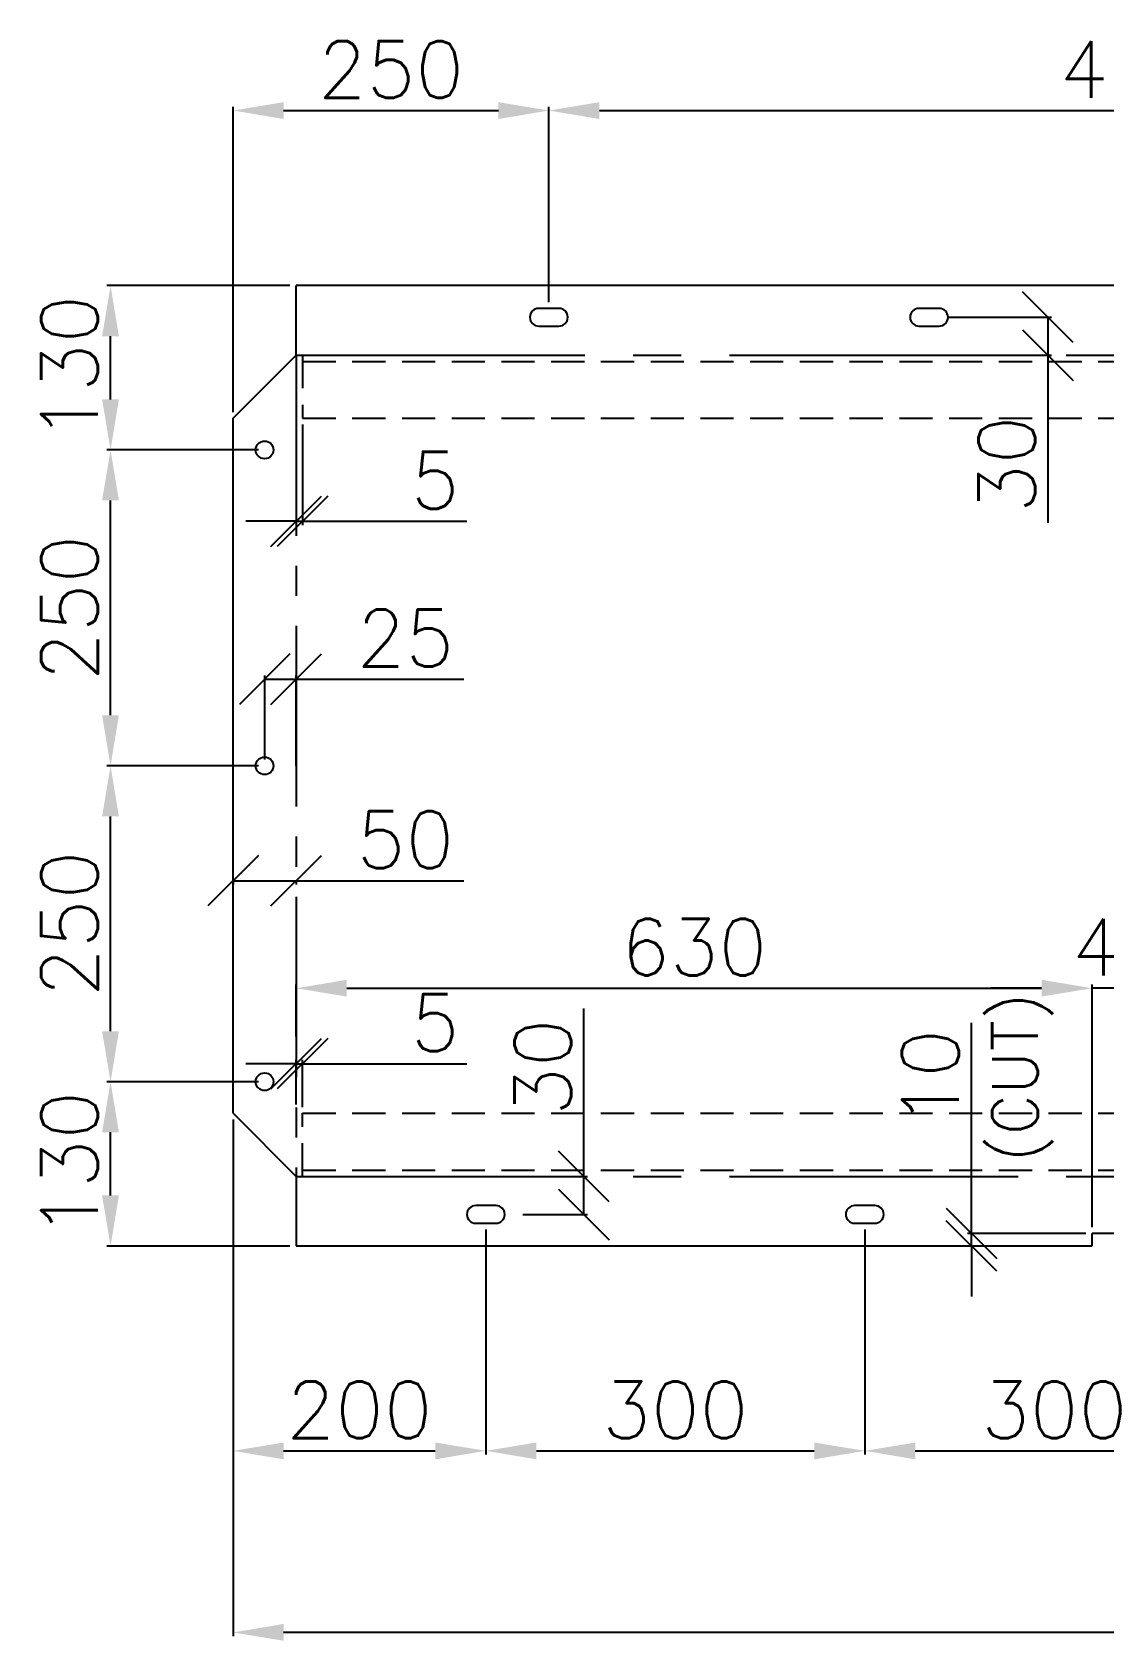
# Model space of a CAD drawing. Header units: inches. Extents: x 212980 to 238967, y -33384 to 2238.
# Drawn here: x 225612 to 226461, y -17922 to -16649 of the extents above; entities that cross this region are included whole.
import ezdxf

# ---------------------------------------------------------------- set-up
doc = ezdxf.new("R2010")
doc.units = ezdxf.units.IN
doc.header["$LTSCALE"] = 15
doc.header["$MEASUREMENT"] = 0
doc.linetypes.add('CENTER2', pattern=[28.575, 19.05, -3.175, 3.175, -3.175])
doc.linetypes.add('HIDDEN', pattern=[0.375, 0.25, -0.125])
doc.layers.get('Defpoints').update_dxf_attribs({"lineweight": 0})
doc.layers.add('TEXT', color=1, linetype='Continuous')
doc.styles.add('ROMANS', font='ROMANS.shx')
doc.dimstyles.new('11', dxfattribs={"dimtxt": 45, "dimasz": 40, "dimexe": 3, "dimexo": 5, "dimgap": 10, "dimtad": 1, "dimdec": 0, "dimdsep": 46, "dimtxsty": 'ROMANS', "dimcen": 2.5, "dimclrd": 6, "dimclre": 6, "dimclrt": 2, "dimadec": 0, "dimazin": 0, "dimtfac": 1, "dimtdec": 0, "dimtmove": 0, "dimatfit": 3, "dimfxl": 1, "dimarcsym": 0})

# ---------------------------------------------------------------- blocks, each defined once
blk = doc.blocks.new('*D314')
at = {"color": 6, "lineweight": -2, "ltscale": 200, "transparency": 16777216}
for p, q in [((225791.4, -17479.6), (225671.4, -17479.6)), ((225674.4, -17569.6), (225674.4, -17519.6)), ((225816.4, -17609.6), (225671.4, -17609.6))]:
    blk.add_line(p, q, dxfattribs=at)
at = {"color": 6, "ltscale": 200, "transparency": 16777216}
for points in [[(225667.7, -17519.6), (225681, -17519.6), (225674.4, -17479.6)], [(225667.7, -17569.6), (225681, -17569.6), (225674.4, -17609.6)]]:
    blk.add_solid(points, dxfattribs=at)
at = {"layer": 'Defpoints', "color": 0, "ltscale": 200, "transparency": 16777216}
for p in [(225674.4, -17479.6), (225796.4, -17479.6), (225821.4, -17609.6)]:
    blk.add_point(p, dxfattribs=at)
at = {"color": 2, "ltscale": 200, "transparency": 16777216, "insert": (225641.9, -17544.6), "char_height": 45, "attachment_point": 5, "rotation": 90, "style": 'ROMANS'}
blk.add_mtext('130', dxfattribs=at)
blk = doc.blocks.new('*D315')
at = {"color": 6, "lineweight": -2, "ltscale": 200, "transparency": 16777216}
for p, q in [((225791.4, -17229.6), (225671.4, -17229.6)), ((225674.4, -17439.6), (225674.4, -17269.6)), ((225791.4, -17479.6), (225671.4, -17479.6))]:
    blk.add_line(p, q, dxfattribs=at)
at = {"color": 6, "ltscale": 200, "transparency": 16777216}
for points in [[(225667.7, -17269.6), (225681, -17269.6), (225674.4, -17229.6)], [(225667.7, -17439.6), (225681, -17439.6), (225674.4, -17479.6)]]:
    blk.add_solid(points, dxfattribs=at)
at = {"layer": 'Defpoints', "color": 0, "ltscale": 200, "transparency": 16777216}
for p in [(225674.4, -17229.6), (225796.4, -17229.6), (225796.4, -17479.6)]:
    blk.add_point(p, dxfattribs=at)
at = {"color": 2, "ltscale": 200, "transparency": 16777216, "insert": (225641.9, -17354.6), "char_height": 45, "attachment_point": 5, "rotation": 90, "style": 'ROMANS'}
blk.add_mtext('250', dxfattribs=at)
blk = doc.blocks.new('*D316')
at = {"color": 6, "lineweight": -2, "ltscale": 200, "transparency": 16777216}
for p, q in [((225791.4, -16979.6), (225671.4, -16979.6)), ((225674.4, -17189.6), (225674.4, -17019.6)), ((225791.4, -17229.6), (225671.4, -17229.6))]:
    blk.add_line(p, q, dxfattribs=at)
at = {"color": 6, "ltscale": 200, "transparency": 16777216}
for points in [[(225667.7, -17019.6), (225681, -17019.6), (225674.4, -16979.6)], [(225667.7, -17189.6), (225681, -17189.6), (225674.4, -17229.6)]]:
    blk.add_solid(points, dxfattribs=at)
at = {"layer": 'Defpoints', "color": 0, "ltscale": 200, "transparency": 16777216}
for p in [(225674.4, -16979.6), (225796.4, -16979.6), (225796.4, -17229.6)]:
    blk.add_point(p, dxfattribs=at)
at = {"color": 2, "ltscale": 200, "transparency": 16777216, "insert": (225641.9, -17104.6), "char_height": 45, "attachment_point": 5, "rotation": 90, "style": 'ROMANS'}
blk.add_mtext('250', dxfattribs=at)
blk = doc.blocks.new('*D317')
at = {"color": 6, "lineweight": -2, "ltscale": 200, "transparency": 16777216}
for p, q in [((225816.4, -16849.6), (225671.4, -16849.6)), ((225674.4, -16939.6), (225674.4, -16889.6)), ((225791.4, -16979.6), (225671.4, -16979.6))]:
    blk.add_line(p, q, dxfattribs=at)
at = {"color": 6, "ltscale": 200, "transparency": 16777216}
for points in [[(225667.7, -16889.6), (225681, -16889.6), (225674.4, -16849.6)], [(225667.7, -16939.6), (225681, -16939.6), (225674.4, -16979.6)]]:
    blk.add_solid(points, dxfattribs=at)
at = {"layer": 'Defpoints', "color": 0, "ltscale": 200, "transparency": 16777216}
for p in [(225674.4, -16849.6), (225821.4, -16849.6), (225796.4, -16979.6)]:
    blk.add_point(p, dxfattribs=at)
at = {"color": 2, "ltscale": 200, "transparency": 16777216, "insert": (225641.9, -16914.6), "char_height": 45, "attachment_point": 5, "rotation": 90, "style": 'ROMANS'}
blk.add_mtext('130', dxfattribs=at)
blk = doc.blocks.new('_Oblique')
at = {"color": 0, "linetype": 'ByBlock', "lineweight": -2}
blk.add_line((-0.5, -0.5), (0.5, 0.5), dxfattribs=at)
blk = doc.blocks.new('*D322')
at = {"color": 6, "lineweight": -2, "ltscale": 200, "transparency": 16777216}
for p, q in [((225796.4, -17224.6), (225796.4, -17158)), ((225821.4, -17229.6), (225821.4, -17158)), ((225796.4, -17161), (225821.4, -17161)), ((225821.4, -17161), (225954.2, -17161))]:
    blk.add_line(p, q, dxfattribs=at)
at = {"layer": 'Defpoints', "color": 0, "ltscale": 200, "transparency": 16777216}
for p in [(225821.4, -17161), (225796.4, -17229.6), (225821.4, -17234.6)]:
    blk.add_point(p, dxfattribs=at)
at = {"color": 6, "lineweight": -2, "ltscale": 200, "transparency": 16777216, "xscale": 40, "yscale": 40, "zscale": 40, "rotation": 180}
blk.add_blockref('_Oblique', (225796.4, -17161), dxfattribs=at)
at = {"color": 6, "lineweight": -2, "ltscale": 200, "transparency": 16777216, "xscale": 40, "yscale": 40, "zscale": 40}
blk.add_blockref('_Oblique', (225821.4, -17161), dxfattribs=at)
at = {"color": 2, "ltscale": 200, "transparency": 16777216, "insert": (225907.8, -17128.5), "char_height": 45, "attachment_point": 5, "style": 'ROMANS'}
blk.add_mtext('25', dxfattribs=at)
blk = doc.blocks.new('*D323')
at = {"color": 6, "lineweight": -2, "ltscale": 200, "transparency": 16777216}
for p, q in [((225771.4, -17320.5), (225771.4, -17323.5)), ((225771.4, -17320.5), (225821.4, -17320.5)), ((225821.4, -17320.5), (225821.4, -17323.5)), ((225821.4, -17320.5), (225954.2, -17320.5))]:
    blk.add_line(p, q, dxfattribs=at)
at = {"layer": 'Defpoints', "color": 0, "ltscale": 200, "transparency": 16777216}
for p in [(225771.4, -17315.5), (225821.4, -17315.5), (225821.4, -17320.5)]:
    blk.add_point(p, dxfattribs=at)
at = {"color": 6, "lineweight": -2, "ltscale": 200, "transparency": 16777216, "xscale": 40, "yscale": 40, "zscale": 40, "rotation": 180}
blk.add_blockref('_Oblique', (225771.4, -17320.5), dxfattribs=at)
at = {"color": 6, "lineweight": -2, "ltscale": 200, "transparency": 16777216, "xscale": 40, "yscale": 40, "zscale": 40}
blk.add_blockref('_Oblique', (225821.4, -17320.5), dxfattribs=at)
at = {"color": 2, "ltscale": 200, "transparency": 16777216, "insert": (225907.8, -17288), "char_height": 45, "attachment_point": 5, "style": 'ROMANS'}
blk.add_mtext('50', dxfattribs=at)
blk = doc.blocks.new('*D324')
at = {"color": 6, "lineweight": -2, "ltscale": 200, "transparency": 16777216}
for p, q in [((225821.4, -17465.3), (225781.4, -17465.3)), ((225821.4, -17497.6), (225821.4, -17462.3)), ((225821.4, -17465.3), (225826.4, -17465.3)), ((225826.4, -17499.6), (225826.4, -17462.3)), ((225826.4, -17465.3), (225956.4, -17465.3))]:
    blk.add_line(p, q, dxfattribs=at)
at = {"layer": 'Defpoints', "color": 0, "ltscale": 200, "transparency": 16777216}
for p in [(225826.4, -17465.3), (225821.4, -17502.6), (225826.4, -17504.6)]:
    blk.add_point(p, dxfattribs=at)
at = {"color": 6, "lineweight": -2, "ltscale": 200, "transparency": 16777216, "xscale": 40, "yscale": 40, "zscale": 40}
blk.add_blockref('_Oblique', (225821.4, -17465.3), dxfattribs=at)
at = {"color": 6, "lineweight": -2, "ltscale": 200, "transparency": 16777216, "xscale": 40, "yscale": 40, "zscale": 40, "rotation": 180}
blk.add_blockref('_Oblique', (225826.4, -17465.3), dxfattribs=at)
at = {"color": 2, "ltscale": 200, "transparency": 16777216, "insert": (225931.4, -17432.8), "char_height": 45, "attachment_point": 5, "style": 'ROMANS'}
blk.add_mtext('5', dxfattribs=at)
blk = doc.blocks.new('*D325')
at = {"color": 6, "lineweight": -2, "ltscale": 200, "transparency": 16777216}
for p, q in [((225821.4, -16967.3), (225821.4, -17039.1)), ((225826.4, -16959.6), (225826.4, -17039.1)), ((225821.4, -17036.1), (225781.4, -17036.1)), ((225821.4, -17036.1), (225826.4, -17036.1)), ((225826.4, -17036.1), (225956.4, -17036.1))]:
    blk.add_line(p, q, dxfattribs=at)
at = {"layer": 'Defpoints', "color": 0, "ltscale": 200, "transparency": 16777216}
for p in [(225826.4, -16954.6), (225821.4, -16962.3), (225826.4, -17036.1)]:
    blk.add_point(p, dxfattribs=at)
at = {"color": 6, "lineweight": -2, "ltscale": 200, "transparency": 16777216, "xscale": 40, "yscale": 40, "zscale": 40}
blk.add_blockref('_Oblique', (225821.4, -17036.1), dxfattribs=at)
at = {"color": 6, "lineweight": -2, "ltscale": 200, "transparency": 16777216, "xscale": 40, "yscale": 40, "zscale": 40, "rotation": 180}
blk.add_blockref('_Oblique', (225826.4, -17036.1), dxfattribs=at)
at = {"color": 2, "ltscale": 200, "transparency": 16777216, "insert": (225931.4, -17003.6), "char_height": 45, "attachment_point": 5, "style": 'ROMANS'}
blk.add_mtext('5', dxfattribs=at)
blk = doc.blocks.new('*D326')
at = {"color": 6, "lineweight": -2, "ltscale": 200, "transparency": 16777216}
for p, q in [((225771.4, -16949.6), (225771.4, -16708)), ((225811.4, -16711), (225981.4, -16711)), ((226021.4, -16862.6), (226021.4, -16708))]:
    blk.add_line(p, q, dxfattribs=at)
at = {"color": 6, "ltscale": 200, "transparency": 16777216}
for points in [[(225811.4, -16704.4), (225811.4, -16717.7), (225771.4, -16711)], [(225981.4, -16704.4), (225981.4, -16717.7), (226021.4, -16711)]]:
    blk.add_solid(points, dxfattribs=at)
at = {"layer": 'Defpoints', "color": 0, "ltscale": 200, "transparency": 16777216}
for p in [(226021.4, -16711), (226021.4, -16867.6), (225771.4, -16954.6)]:
    blk.add_point(p, dxfattribs=at)
at = {"color": 2, "ltscale": 200, "transparency": 16777216, "insert": (225896.4, -16678.5), "char_height": 45, "attachment_point": 5, "style": 'ROMANS'}
blk.add_mtext('250', dxfattribs=at)
blk = doc.blocks.new('*D327')
at = {"color": 6, "lineweight": -2, "ltscale": 200, "transparency": 16777216}
for p, q in [((226021.4, -16862.6), (226021.4, -16708)), ((226061.4, -16711), (227181.4, -16711)), ((227221.4, -16862.6), (227221.4, -16708))]:
    blk.add_line(p, q, dxfattribs=at)
at = {"color": 6, "ltscale": 200, "transparency": 16777216}
for points in [[(226061.4, -16704.4), (226061.4, -16717.7), (226021.4, -16711)], [(227181.4, -16704.4), (227181.4, -16717.7), (227221.4, -16711)]]:
    blk.add_solid(points, dxfattribs=at)
at = {"layer": 'Defpoints', "color": 0, "ltscale": 200, "transparency": 16777216}
for p in [(227221.4, -16711), (226021.4, -16867.6), (227221.4, -16867.6)]:
    blk.add_point(p, dxfattribs=at)
at = {"color": 2, "ltscale": 200, "transparency": 16777216, "insert": (226621.4, -16678.5), "char_height": 45, "attachment_point": 5, "style": 'ROMANS'}
blk.add_mtext('4x300=1200', dxfattribs=at)
blk = doc.blocks.new('*D329')
at = {"color": 6, "lineweight": -2, "ltscale": 200, "transparency": 16777216}
for p, q in [((225771.4, -17509.6), (225771.4, -17774.7)), ((225971.5, -17596.6), (225971.5, -17774.7)), ((225811.4, -17771.7), (225931.5, -17771.7))]:
    blk.add_line(p, q, dxfattribs=at)
at = {"color": 6, "ltscale": 200, "transparency": 16777216}
for points in [[(225811.4, -17765.1), (225811.4, -17778.4), (225771.4, -17771.7)], [(225931.5, -17765.1), (225931.5, -17778.4), (225971.5, -17771.7)]]:
    blk.add_solid(points, dxfattribs=at)
at = {"layer": 'Defpoints', "color": 0, "ltscale": 200, "transparency": 16777216}
for p in [(225771.4, -17504.6), (225971.5, -17591.6), (225971.5, -17771.7)]:
    blk.add_point(p, dxfattribs=at)
at = {"color": 2, "ltscale": 200, "transparency": 16777216, "insert": (225871.4, -17739.2), "char_height": 45, "attachment_point": 5, "style": 'ROMANS'}
blk.add_mtext('200', dxfattribs=at)
blk = doc.blocks.new('*D330')
at = {"color": 6, "lineweight": -2, "ltscale": 200, "transparency": 16777216}
for p, q in [((225971.5, -17596.6), (225971.5, -17774.7)), ((226271.5, -17596.6), (226271.5, -17774.7)), ((226011.5, -17771.7), (226231.5, -17771.7))]:
    blk.add_line(p, q, dxfattribs=at)
at = {"color": 6, "ltscale": 200, "transparency": 16777216}
for points in [[(226011.5, -17765.1), (226011.5, -17778.4), (225971.5, -17771.7)], [(226231.5, -17765.1), (226231.5, -17778.4), (226271.5, -17771.7)]]:
    blk.add_solid(points, dxfattribs=at)
at = {"layer": 'Defpoints', "color": 0, "ltscale": 200, "transparency": 16777216}
for p in [(225971.5, -17591.6), (226271.5, -17591.6), (226271.5, -17771.7)]:
    blk.add_point(p, dxfattribs=at)
at = {"color": 2, "ltscale": 200, "transparency": 16777216, "insert": (226121.5, -17739.2), "char_height": 45, "attachment_point": 5, "style": 'ROMANS'}
blk.add_mtext('300', dxfattribs=at)
blk = doc.blocks.new('*D331')
at = {"color": 6, "lineweight": -2, "ltscale": 200, "transparency": 16777216}
for p, q in [((226271.5, -17596.6), (226271.5, -17774.7)), ((226571.5, -17596.6), (226571.5, -17774.7)), ((226311.5, -17771.7), (226531.5, -17771.7))]:
    blk.add_line(p, q, dxfattribs=at)
at = {"color": 6, "ltscale": 200, "transparency": 16777216}
for points in [[(226311.5, -17765.1), (226311.5, -17778.4), (226271.5, -17771.7)], [(226531.5, -17765.1), (226531.5, -17778.4), (226571.5, -17771.7)]]:
    blk.add_solid(points, dxfattribs=at)
at = {"layer": 'Defpoints', "color": 0, "ltscale": 200, "transparency": 16777216}
for p in [(226271.5, -17591.6), (226571.5, -17591.6), (226571.5, -17771.7)]:
    blk.add_point(p, dxfattribs=at)
at = {"color": 2, "ltscale": 200, "transparency": 16777216, "insert": (226421.5, -17739.2), "char_height": 45, "attachment_point": 5, "style": 'ROMANS'}
blk.add_mtext('300', dxfattribs=at)
blk = doc.blocks.new('*D336')
at = {"color": 6, "lineweight": -2, "ltscale": 200, "transparency": 16777216}
for p, q in [((225771.4, -17711.6), (225771.4, -17918.4)), ((227471.4, -17711.6), (227471.4, -17918.4)), ((227431.4, -17915.4), (225811.4, -17915.4))]:
    blk.add_line(p, q, dxfattribs=at)
at = {"color": 6, "ltscale": 200, "transparency": 16777216}
for points in [[(225811.4, -17908.7), (225811.4, -17922), (225771.4, -17915.4)], [(227431.4, -17908.7), (227431.4, -17922), (227471.4, -17915.4)]]:
    blk.add_solid(points, dxfattribs=at)
at = {"layer": 'Defpoints', "color": 0, "ltscale": 200, "transparency": 16777216}
for p in [(225771.4, -17706.6), (227471.4, -17706.6), (225771.4, -17915.4)]:
    blk.add_point(p, dxfattribs=at)
at = {"color": 2, "ltscale": 200, "transparency": 16777216, "insert": (226621.4, -17882.9), "char_height": 45, "attachment_point": 5, "style": 'ROMANS'}
blk.add_mtext('1700', dxfattribs=at)
blk = doc.blocks.new('*D337')
at = {"color": 6, "lineweight": -2, "ltscale": 200, "transparency": 16777216}
for p, q in [((226336.6, -16874.6), (226419.4, -16874.6)), ((226416.4, -16874.6), (226416.4, -16904.6)), ((226336.6, -16904.6), (226419.4, -16904.6)), ((226416.4, -16904.6), (226416.4, -17037.4))]:
    blk.add_line(p, q, dxfattribs=at)
at = {"layer": 'Defpoints', "color": 0, "ltscale": 200, "transparency": 16777216}
for p in [(226331.6, -16874.6), (226331.6, -16904.6), (226416.4, -16904.6)]:
    blk.add_point(p, dxfattribs=at)
at = {"color": 6, "lineweight": -2, "ltscale": 200, "transparency": 16777216, "xscale": 40, "yscale": 40, "zscale": 40}
for p, rotation in [((226416.4, -16874.6), 90), ((226416.4, -16904.6), 270)]:
    blk.add_blockref('_Oblique', p, dxfattribs=dict(at, rotation=rotation))
at = {"color": 2, "ltscale": 200, "transparency": 16777216, "insert": (226383.9, -16991), "char_height": 45, "attachment_point": 5, "rotation": 90, "style": 'ROMANS'}
blk.add_mtext('30', dxfattribs=at)
blk = doc.blocks.new('*D339')
at = {"color": 6, "lineweight": -2, "ltscale": 200, "transparency": 16777216}
for p, q in [((226049.1, -17554.6), (226049.1, -17421.7)), ((226000.8, -17554.6), (226052.1, -17554.6)), ((226049.1, -17584.6), (226049.1, -17554.6)), ((226000.8, -17584.6), (226052.1, -17584.6))]:
    blk.add_line(p, q, dxfattribs=at)
at = {"layer": 'Defpoints', "color": 0, "ltscale": 200, "transparency": 16777216}
for p in [(225995.8, -17554.6), (226049.1, -17554.6), (225995.8, -17584.6)]:
    blk.add_point(p, dxfattribs=at)
at = {"color": 6, "lineweight": -2, "ltscale": 200, "transparency": 16777216, "xscale": 40, "yscale": 40, "zscale": 40}
for p, rotation in [((226049.1, -17554.6), 90), ((226049.1, -17584.6), 270)]:
    blk.add_blockref('_Oblique', p, dxfattribs=dict(at, rotation=rotation))
at = {"color": 2, "ltscale": 200, "transparency": 16777216, "insert": (226016.6, -17468.1), "char_height": 45, "attachment_point": 5, "rotation": 90, "style": 'ROMANS'}
blk.add_mtext('30', dxfattribs=at)
blk = doc.blocks.new('*D423')
at = {"color": 6, "lineweight": -2, "ltscale": 200, "transparency": 16777216}
for p, q in [((225821.4, -17443.8), (225821.4, -17402.6)), ((225861.4, -17405.6), (226411.4, -17405.6)), ((226451.4, -17594.6), (226451.4, -17402.6))]:
    blk.add_line(p, q, dxfattribs=at)
at = {"color": 6, "ltscale": 200, "transparency": 16777216}
for points in [[(225861.4, -17398.9), (225861.4, -17412.2), (225821.4, -17405.6)], [(226411.4, -17398.9), (226411.4, -17412.2), (226451.4, -17405.6)]]:
    blk.add_solid(points, dxfattribs=at)
at = {"layer": 'Defpoints', "color": 0, "ltscale": 200, "transparency": 16777216}
for p in [(226451.4, -17405.6), (225821.4, -17448.8), (226451.4, -17599.6)]:
    blk.add_point(p, dxfattribs=at)
at = {"color": 2, "ltscale": 200, "transparency": 16777216, "insert": (226136.4, -17373.1), "char_height": 45, "attachment_point": 5, "style": 'ROMANS'}
blk.add_mtext('630', dxfattribs=at)
blk = doc.blocks.new('*D422')
at = {"color": 6, "lineweight": -2, "ltscale": 200, "transparency": 16777216}
for p, q in [((226411.4, -17405.6), (226371.4, -17405.6)), ((226451.4, -17487.2), (226451.4, -17402.6)), ((226496.4, -17405.6), (226451.4, -17405.6)), ((226496.4, -17487.2), (226496.4, -17402.6)), ((226536.4, -17405.6), (226576.4, -17405.6))]:
    blk.add_line(p, q, dxfattribs=at)
at = {"color": 6, "ltscale": 200, "transparency": 16777216}
for points in [[(226411.4, -17398.9), (226411.4, -17412.2), (226451.4, -17405.6)], [(226536.4, -17398.9), (226536.4, -17412.2), (226496.4, -17405.6)]]:
    blk.add_solid(points, dxfattribs=at)
at = {"layer": 'Defpoints', "color": 0, "ltscale": 200, "transparency": 16777216}
for p in [(226451.4, -17405.6), (226451.4, -17492.2), (226496.4, -17492.2)]:
    blk.add_point(p, dxfattribs=at)
at = {"color": 2, "ltscale": 200, "transparency": 16777216, "insert": (226473.9, -17373.1), "char_height": 45, "attachment_point": 5, "style": 'ROMANS'}
blk.add_mtext('45', dxfattribs=at)
blk = doc.blocks.new('*D427')
at = {"color": 6, "lineweight": -2, "ltscale": 200, "transparency": 16777216}
for p, q in [((226355.9, -17599.6), (226355.9, -17433.1)), ((226446.4, -17599.6), (226352.9, -17599.6)), ((226355.9, -17609.6), (226355.9, -17599.6)), ((226426.2, -17609.6), (226352.9, -17609.6)), ((226355.9, -17609.6), (226355.9, -17649.6))]:
    blk.add_line(p, q, dxfattribs=at)
at = {"layer": 'Defpoints', "color": 0, "ltscale": 200, "transparency": 16777216}
for p in [(226355.9, -17599.6), (226451.4, -17599.6), (226431.2, -17609.6)]:
    blk.add_point(p, dxfattribs=at)
at = {"color": 6, "lineweight": -2, "ltscale": 200, "transparency": 16777216, "xscale": 40, "yscale": 40, "zscale": 40}
for p, rotation in [((226355.9, -17599.6), 270), ((226355.9, -17609.6), 90)]:
    blk.add_blockref('_Oblique', p, dxfattribs=dict(at, rotation=rotation))
at = {"color": 2, "ltscale": 200, "transparency": 16777216, "insert": (226323.4, -17476.4), "char_height": 45, "attachment_point": 5, "rotation": 90, "style": 'ROMANS'}
blk.add_mtext('10', dxfattribs=at)

msp = doc.modelspace()

# ---------------------------------------------------------------- linework, layer by layer
for p, q in [((227421.37, -16849.58), (225821.37, -16849.58)), ((225771.37, -16954.58), (225821.37, -16904.58)), ((225771.37, -17504.58), (225771.37, -16954.58)), ((225771.37, -17504.58), (225821.37, -17554.58)), ((225821.37, -17609.58), (226451.37, -17609.58))]:
    msp.add_line(p, q)
at = {"color": 7, "ltscale": 200}
for p, q in [((225821.37, -16904.58), (225821.37, -16849.58)), ((225821.37, -17554.58), (225821.37, -17609.58)), ((226451.37, -17609.58), (226451.37, -17599.58)), ((226496.37, -17599.58), (226451.37, -17599.58))]:
    msp.add_line(p, q, dxfattribs=at)
at = {"color": 3, "linetype": 'CENTER2', "ltscale": 0.8}
for p, q in [((225821.37, -16904.58), (227421.37, -16904.58)), ((225821.37, -17554.58), (227421.37, -17554.58))]:
    msp.add_line(p, q, dxfattribs=at)
at = {"color": 3, "linetype": 'CENTER2', "ltscale": 0.5}
msp.add_line((225821.37, -16904.58), (225821.37, -17554.58), dxfattribs=at)
at = {"color": 42, "linetype": 'HIDDEN', "ltscale": 7}
for p, q in [((225826.37, -16904.58), (225826.37, -16954.58)), ((225826.37, -16909.58), (227416.37, -16909.58)), ((225826.37, -16954.58), (227416.37, -16954.58)), ((225826.37, -17504.58), (227416.37, -17504.58)), ((225826.37, -17554.58), (225826.37, -17504.58)), ((225826.37, -17549.58), (227416.37, -17549.58))]:
    msp.add_line(p, q, dxfattribs=at)
for points in [[(226013.37, -16867.58, 1), (226013.37, -16881.58), (226029.37, -16881.58, 1), (226029.37, -16867.58)], [(226314.37, -16867.58, 1), (226314.37, -16881.58), (226330.37, -16881.58, 1), (226330.37, -16867.58)], [(225963.46, -17577.58, 1), (225963.46, -17591.58), (225979.46, -17591.58, 1), (225979.46, -17577.58)], [(226263.46, -17577.58, 1), (226263.46, -17591.58), (226279.46, -17591.58, 1), (226279.46, -17577.58)]]:
    msp.add_lwpolyline(points, format="xyb", close=True)
at = {"color": 7, "ltscale": 200}
for centre in [(225796.37, -16979.58), (225796.37, -17229.58), (225796.37, -17479.58)]:
    msp.add_circle(centre, 7, dxfattribs=at)

# ---------------------------------------------------------------- texts
at = {"layer": 'TEXT', "color": 2, "style": 'ROMANS'}
msp.add_text('(CUT)', height=36, rotation=90, dxfattribs=at).set_placement((226408.37, -17543.42))

# ---------------------------------------------------------------- dimensions: what is measured, and where the dimension line sits
at = {"color": 7, "ltscale": 200}
for base, p1, p2, picture, middle in [((226021.37, -16711.02), (225771.37, -16954.58), (226021.37, -16867.58), '*D326', (225896.37, -16678.52)), ((226451.37, -17405.57), (225821.37, -17448.81), (226451.37, -17599.58), '*D423', (226136.37, -17373.07)), ((225971.46, -17771.74), (225771.37, -17504.58), (225971.46, -17591.58), '*D329', (225871.41, -17739.24)), ((225771.37, -17915.37), (227471.37, -17706.61), (225771.37, -17706.61), '*D336', (226621.37, -17882.87))]:
    dim = msp.add_linear_dim(base=base, p1=p1, p2=p2, dimstyle='11', dxfattribs=at)
    dim.commit()
    dim.dimension.update_dxf_attribs({"geometry": picture, "text_midpoint": middle})
dim = msp.add_linear_dim(base=(227221.37, -16711.02), p1=(226021.37, -16867.58), p2=(227221.37, -16867.58), text='4x300=<>', dimstyle='11', override={"dimtmove": 1}, dxfattribs=at)
dim.commit()
dim.dimension.update_dxf_attribs({"geometry": '*D327', "text_midpoint": (226621.37, -16678.52)})
for base, p1, p2, angle, override, picture, middle in [((225674.36, -16849.58), (225796.37, -16979.58), (225821.37, -16849.58), 90, {"dimtmove": 1}, '*D317', (225641.86, -16914.58)), ((226416.44, -16904.58), (226331.58, -16874.58), (226331.58, -16904.58), 90, {"dimblk1": 'Oblique', "dimblk2": 'Oblique', "dimsah": 1}, '*D337', (226383.94, -16991)), ((225826.37, -17036.09), (225821.37, -16962.29), (225826.37, -16954.58), 180, {"dimblk1": 'Oblique', "dimblk2": 'Oblique', "dimsah": 1}, '*D325', (225931.37, -17003.59)), ((225674.36, -16979.58), (225796.37, -17229.58), (225796.37, -16979.58), 90, {"dimtmove": 1}, '*D316', (225641.86, -17104.58)), ((225821.37, -17161.05), (225796.37, -17229.58), (225821.37, -17234.63), 180, {"dimblk1": 'Oblique', "dimblk2": 'Oblique', "dimsah": 1}, '*D322', (225907.8, -17128.55)), ((225674.36, -17229.58), (225796.37, -17479.58), (225796.37, -17229.58), 90, {"dimtmove": 1}, '*D315', (225641.86, -17354.58)), ((225821.37, -17320.51), (225771.37, -17315.51), (225821.37, -17315.51), 180, {"dimblk1": 'Oblique', "dimblk2": 'Oblique', "dimsah": 1}, '*D323', (225907.8, -17288.01)), ((225826.37, -17465.34), (225821.37, -17502.64), (225826.37, -17504.58), 180, {"dimblk1": 'Oblique', "dimblk2": 'Oblique', "dimsah": 1}, '*D324', (225931.37, -17432.84)), ((226049.07, -17554.58), (225995.83, -17584.58), (225995.83, -17554.58), 90, {"dimblk1": 'Oblique', "dimblk2": 'Oblique', "dimsah": 1}, '*D339', (226016.57, -17468.15))]:
    dim = msp.add_linear_dim(base=base, p1=p1, p2=p2, angle=angle, dimstyle='11', override=override, dxfattribs=at)
    dim.commit()
    dim.dimension.update_dxf_attribs({"geometry": picture, "text_midpoint": middle})
dim = msp.add_linear_dim(base=(226451.37, -17405.57), p1=(226496.37, -17492.16), p2=(226451.37, -17492.16), dimstyle='11', dxfattribs=at)
dim.commit()
dim.dimension.update_dxf_attribs({"geometry": '*D422', "text_midpoint": (226473.87, -17405.57), "dimtype": 160})
dim = msp.add_linear_dim(base=(226355.92, -17599.58), p1=(226431.19, -17609.58), p2=(226451.37, -17599.58), angle=90, dimstyle='11', override={"dimblk1": 'Oblique', "dimblk2": 'Oblique', "dimsah": 1}, dxfattribs=at)
dim.commit()
dim.dimension.update_dxf_attribs({"geometry": '*D427', "text_midpoint": (226355.92, -17476.36), "dimtype": 160})
dim = msp.add_linear_dim(base=(225674.36, -17479.58), p1=(225821.37, -17609.58), p2=(225796.37, -17479.58), angle=90, dimstyle='11', dxfattribs=at)
dim.commit()
dim.dimension.update_dxf_attribs({"geometry": '*D314', "text_midpoint": (225641.86, -17544.58)})
for base, p1, p2, picture, middle in [((226271.46, -17771.74), (225971.46, -17591.58), (226271.46, -17591.58), '*D330', (226121.46, -17739.24)), ((226571.46, -17771.74), (226271.46, -17591.58), (226571.46, -17591.58), '*D331', (226421.46, -17739.24))]:
    dim = msp.add_linear_dim(base=base, p1=p1, p2=p2, dimstyle='11', override={"dimtmove": 1}, dxfattribs=at)
    dim.commit()
    dim.dimension.update_dxf_attribs({"geometry": picture, "text_midpoint": middle})

doc.saveas('drawing.dxf')
